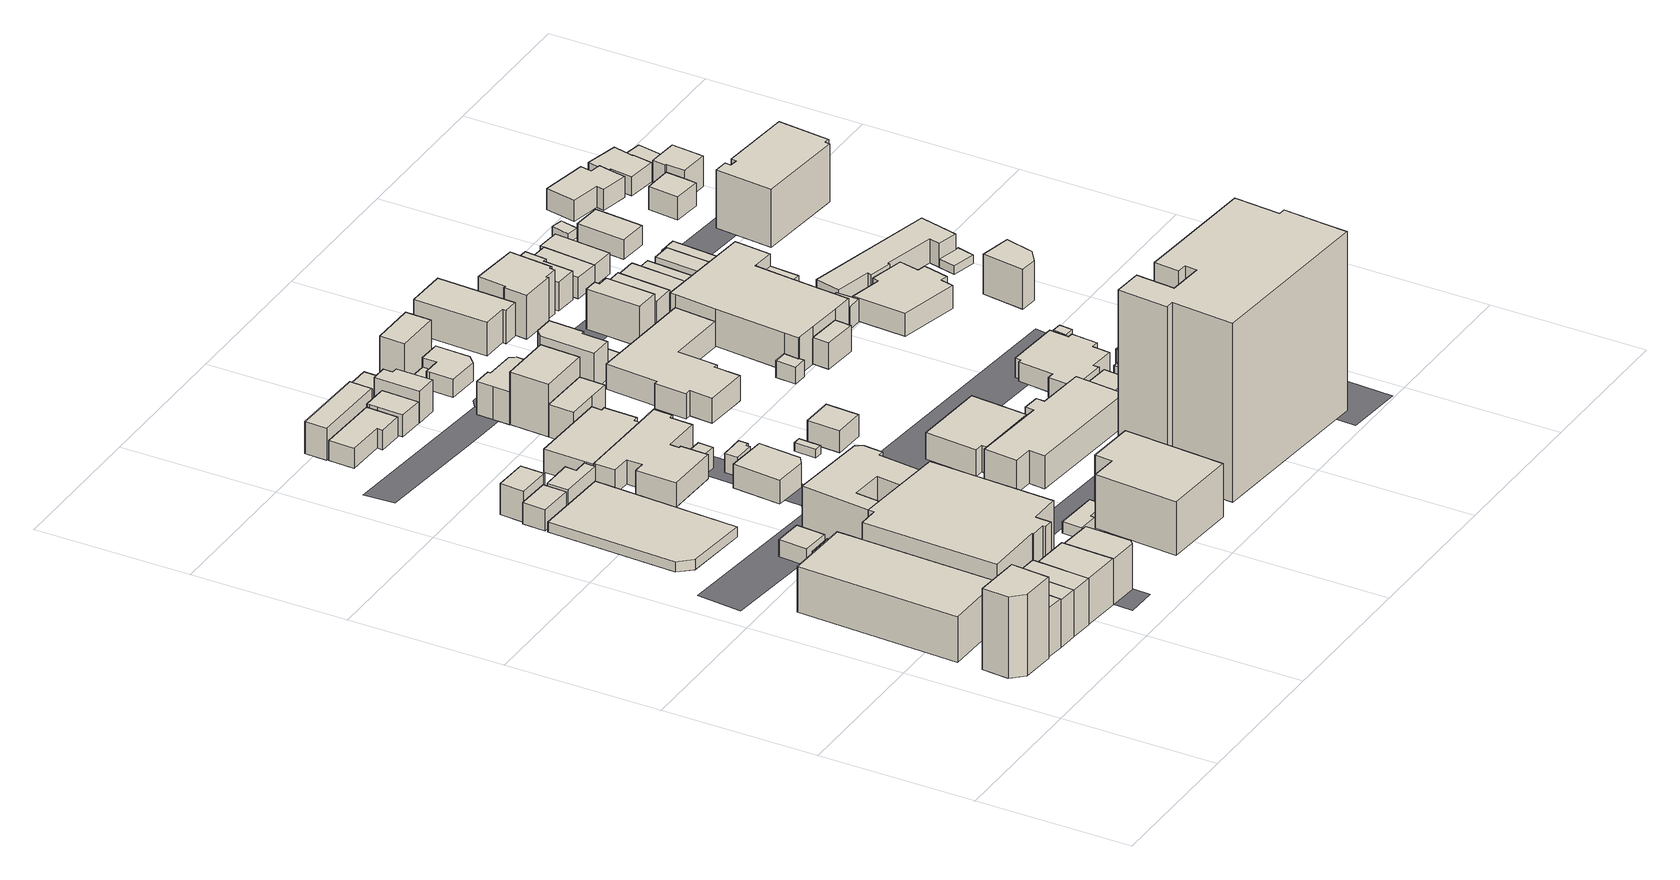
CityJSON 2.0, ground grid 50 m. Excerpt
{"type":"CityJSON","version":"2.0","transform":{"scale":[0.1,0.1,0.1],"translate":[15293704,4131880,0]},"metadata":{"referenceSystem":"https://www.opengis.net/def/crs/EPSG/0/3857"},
"CityObjects":{
"building1":{"type":"Building","attributes":{"measured_height":29.7,"year_of_construction":1968,"storeys_above_ground":5,"usage":"商業系複合施設","districts_and_zones_type":"商業地域"},"geometry":[{"type":"Solid","lod":"1","boundaries":[[[[0,1,2,3,4]],[[0,4,5,6]],[[4,3,7,5]],[[3,2,8,7]],[[2,1,9,8]],[[1,0,6,9]],[[6,5,7,8,9]]]]}]},
"building2":{"type":"Building","attributes":{"measured_height":22.3,"year_of_construction":1968,"storeys_above_ground":5,"usage":"商業系複合施設","districts_and_zones_type":"商業地域"},"geometry":[{"type":"Solid","lod":"1","boundaries":[[[[10,11,12,13,14,15,16,17,18]],[[10,18,19,20]],[[18,17,21,19]],[[17,16,22,21]],[[16,15,23,22]],[[15,14,24,23]],[[14,13,25,24]],[[13,12,26,25]],[[12,11,27,26]],[[11,10,20,27]],[[20,19,21,22,23,24,25,26,27]]]]}]},
"building3":{"type":"Building","attributes":{"measured_height":17.1},"geometry":[{"type":"Solid","lod":"1","boundaries":[[[[28,29,30,31,32,33]],[[28,33,34,35]],[[33,32,36,34]],[[32,31,37,36]],[[31,30,38,37]],[[30,29,39,38]],[[29,28,35,39]],[[35,34,36,37,38,39]]]]}]},
"building4":{"type":"Building","attributes":{"measured_height":17.7,"year_of_construction":1968,"storeys_above_ground":6,"usage":"商業系複合施設","districts_and_zones_type":"商業地域"},"geometry":[{"type":"Solid","lod":"1","boundaries":[[[[40,41,13,12,11,10,42]],[[40,42,43,44]],[[42,10,45,43]],[[10,11,46,45]],[[11,12,47,46]],[[12,13,48,47]],[[13,41,49,48]],[[41,40,44,49]],[[44,43,45,46,47,48,49]]]]}]},
"building5":{"type":"Building","attributes":{"measured_height":18,"year_of_construction":1968,"storeys_above_ground":5,"usage":"商業系複合施設","districts_and_zones_type":"商業地域"},"geometry":[{"type":"Solid","lod":"1","boundaries":[[[[50,51,52,41,40]],[[50,40,53,54]],[[40,41,55,53]],[[41,52,56,55]],[[52,51,57,56]],[[51,50,54,57]],[[54,53,55,56,57]]]]}]},
"building6":{"type":"Building","attributes":{"measured_height":20.2,"year_of_construction":1968,"storeys_above_ground":5,"usage":"商業系複合施設","districts_and_zones_type":"商業地域"},"geometry":[{"type":"Solid","lod":"1","boundaries":[[[[58,59,60,61,62,63]],[[58,63,64,65]],[[63,62,66,64]],[[62,61,67,66]],[[61,60,68,67]],[[60,59,69,68]],[[59,58,65,69]],[[65,64,66,67,68,69]]]]}]},
"building7":{"type":"Building","attributes":{"measured_height":10.6},"geometry":[{"type":"Solid","lod":"1","boundaries":[[[[70,71,72,73,74,75,76]],[[70,76,77,78]],[[76,75,79,77]],[[75,74,80,79]],[[74,73,81,80]],[[73,72,82,81]],[[72,71,83,82]],[[71,70,78,83]],[[78,77,79,80,81,82,83]]]]}]},
"building8":{"type":"Building","attributes":{"measured_height":24,"year_of_construction":1987,"storeys_above_ground":8,"usage":"運輸倉庫施設","districts_and_zones_type":"商業地域"},"geometry":[{"type":"Solid","lod":"1","boundaries":[[[[84,85,86,87,88,89,90,91,92,93,94,95]],[[84,95,96,97]],[[95,94,98,96]],[[94,93,99,98]],[[93,92,100,99]],[[92,91,101,100]],[[91,90,102,101]],[[90,89,103,102]],[[89,88,104,103]],[[88,87,105,104]],[[87,86,106,105]],[[86,85,107,106]],[[85,84,97,107]],[[97,96,98,99,100,101,102,103,104,105,106,107]]]]}]},
"building9":{"type":"Building","attributes":{"measured_height":6.5},"geometry":[{"type":"Solid","lod":"1","boundaries":[[[[108,109,110,111]],[[108,111,112,113]],[[111,110,114,112]],[[110,109,115,114]],[[109,108,113,115]],[[113,112,114,115]]]]}]},
"building10":{"type":"Building","attributes":{"measured_height":16.5},"geometry":[{"type":"Solid","lod":"1","boundaries":[[[[116,117,118,61,60]],[[116,60,119,120]],[[60,61,121,119]],[[61,118,122,121]],[[118,117,123,122]],[[117,116,120,123]],[[120,119,121,122,123]]]]}]},
"building11":{"type":"Building","attributes":{"measured_height":3.7,"storeys_above_ground":1,"usage":"運輸倉庫施設","districts_and_zones_type":"商業地域"},"geometry":[{"type":"Solid","lod":"1","boundaries":[[[[124,125,126,127,128]],[[124,128,129,130]],[[128,127,131,129]],[[127,126,132,131]],[[126,125,133,132]],[[125,124,130,133]],[[130,129,131,132,133]]]]}]},
"building12":{"type":"Building","attributes":{"measured_height":10},"geometry":[{"type":"Solid","lod":"1","boundaries":[[[[134,135,136,137,138]],[[134,138,139,140]],[[138,137,141,139]],[[137,136,142,141]],[[136,135,143,142]],[[135,134,140,143]],[[140,139,141,142,143]]]]}]},
"building13":{"type":"Building","attributes":{"measured_height":12.9,"year_of_construction":1976,"storeys_above_ground":3,"usage":"住宅","districts_and_zones_type":"商業地域"},"geometry":[{"type":"Solid","lod":"1","boundaries":[[[[144,145,146,147,148]],[[144,148,149,150]],[[148,147,151,149]],[[147,146,152,151]],[[146,145,153,152]],[[145,144,150,153]],[[150,149,151,152,153]]]]}]},
"building14":{"type":"Building","attributes":{"measured_height":21.9},"geometry":[{"type":"Solid","lod":"1","boundaries":[[[[154,155,156,157,158,159,160,161,162,163,164]],[[154,164,165,166]],[[164,163,167,165]],[[163,162,168,167]],[[162,161,169,168]],[[161,160,170,169]],[[160,159,171,170]],[[159,158,172,171]],[[158,157,173,172]],[[157,156,174,173]],[[156,155,175,174]],[[155,154,166,175]],[[166,165,167,168,169,170,171,172,173,174,175]]]]}]},
"building15":{"type":"Building","attributes":{"measured_height":7.2},"geometry":[{"type":"Solid","lod":"1","boundaries":[[[[176,177,178,179,180,181,182,183]],[[176,183,184,185]],[[183,182,186,184]],[[182,181,187,186]],[[181,180,188,187]],[[180,179,189,188]],[[179,178,190,189]],[[178,177,191,190]],[[177,176,185,191]],[[185,184,186,187,188,189,190,191]]]]}]},
"building16":{"type":"Building","attributes":{"measured_height":10.7},"geometry":[{"type":"Solid","lod":"1","boundaries":[[[[192,193,194,195,196,197]],[[192,197,198,199]],[[197,196,200,198]],[[196,195,201,200]],[[195,194,202,201]],[[194,193,203,202]],[[193,192,199,203]],[[199,198,200,201,202,203]]]]}]},
"building17":{"type":"Building","attributes":{"measured_height":15.2},"geometry":[{"type":"Solid","lod":"1","boundaries":[[[[204,205,206,207,208,209]],[[204,209,210,211]],[[209,208,212,210]],[[208,207,213,212]],[[207,206,214,213]],[[206,205,215,214]],[[205,204,211,215]],[[211,210,212,213,214,215]]]]}]},
"building18":{"type":"Building","attributes":{"measured_height":11.1,"year_of_construction":1964,"storeys_above_ground":1,"usage":"商業施設","districts_and_zones_type":"商業地域"},"geometry":[{"type":"Solid","lod":"1","boundaries":[[[[216,217,218,219,220]],[[216,220,221,222]],[[220,219,223,221]],[[219,218,224,223]],[[218,217,225,224]],[[217,216,222,225]],[[222,221,223,224,225]]]]}]},
"building19":{"type":"Building","attributes":{"measured_height":10.8,"year_of_construction":1980,"storeys_above_ground":3,"usage":"商業施設","districts_and_zones_type":"商業地域"},"geometry":[{"type":"Solid","lod":"1","boundaries":[[[[226,227,228,229]],[[226,229,230,231]],[[229,228,232,230]],[[228,227,233,232]],[[227,226,231,233]],[[231,230,232,233]]]]}]},
"building20":{"type":"Building","attributes":{"measured_height":12},"geometry":[{"type":"Solid","lod":"1","boundaries":[[[[234,235,236,237,238,239,240,241,242,243,244,245,246,247,248,249]],[[234,249,250,251]],[[249,248,252,250]],[[248,247,253,252]],[[247,246,254,253]],[[246,245,255,254]],[[245,244,256,255]],[[244,243,257,256]],[[243,242,258,257]],[[242,241,259,258]],[[241,240,260,259]],[[240,239,261,260]],[[239,238,262,261]],[[238,237,263,262]],[[237,236,264,263]],[[236,235,265,264]],[[235,234,251,265]],[[251,250,252,253,254,255,256,257,258,259,260,261,262,263,264,265]]]]}]},
"building21":{"type":"Building","attributes":{"measured_height":7.2,"storeys_above_ground":1,"usage":"住宅","districts_and_zones_type":"商業地域"},"geometry":[{"type":"Solid","lod":"1","boundaries":[[[[266,267,268,269]],[[266,269,270,271]],[[269,268,272,270]],[[268,267,273,272]],[[267,266,271,273]],[[271,270,272,273]]]]}]},
"building22":{"type":"Building","attributes":{"measured_height":11.3,"storeys_above_ground":2,"usage":"文教厚生施設","districts_and_zones_type":"商業地域"},"geometry":[{"type":"Solid","lod":"1","boundaries":[[[[274,275,276,277,278,279,234,249,280,281,282]],[[274,282,283,284]],[[282,281,285,283]],[[281,280,286,285]],[[280,249,287,286]],[[249,234,288,287]],[[234,279,289,288]],[[279,278,290,289]],[[278,277,291,290]],[[277,276,292,291]],[[276,275,293,292]],[[275,274,284,293]],[[284,283,285,286,287,288,289,290,291,292,293]]]]}]},
"building23":{"type":"Building","attributes":{"measured_height":24.5,"year_of_construction":1972,"storeys_above_ground":6,"usage":"商業施設","districts_and_zones_type":"商業地域"},"geometry":[{"type":"Solid","lod":"1","boundaries":[[[[294,295,296,297,298,299]],[[294,299,300,301]],[[299,298,302,300]],[[298,297,303,302]],[[297,296,304,303]],[[296,295,305,304]],[[295,294,301,305]],[[301,300,302,303,304,305]]]]}]},
"building24":{"type":"Building","attributes":{"measured_height":6.9,"storeys_above_ground":1,"usage":"住宅","districts_and_zones_type":"商業地域"},"geometry":[{"type":"Solid","lod":"1","boundaries":[[[[306,307,308,309,310,311]],[[306,311,312,313]],[[311,310,314,312]],[[310,309,315,314]],[[309,308,316,315]],[[308,307,317,316]],[[307,306,313,317]],[[313,312,314,315,316,317]]]]}]},
"building25":{"type":"Building","attributes":{"measured_height":8.2,"year_of_construction":1950,"storeys_above_ground":2,"usage":"商業施設","districts_and_zones_type":"商業地域"},"geometry":[{"type":"Solid","lod":"1","boundaries":[[[[318,319,320,321,322,323,324]],[[318,324,325,326]],[[324,323,327,325]],[[323,322,328,327]],[[322,321,329,328]],[[321,320,330,329]],[[320,319,331,330]],[[319,318,326,331]],[[326,325,327,328,329,330,331]]]]}]},
"building26":{"type":"Building","attributes":{"measured_height":10.6,"year_of_construction":1969,"storeys_above_ground":3,"usage":"住宅","districts_and_zones_type":"商業地域"},"geometry":[{"type":"Solid","lod":"1","boundaries":[[[[332,333,334,335,336,337]],[[332,337,338,339]],[[337,336,340,338]],[[336,335,341,340]],[[335,334,342,341]],[[334,333,343,342]],[[333,332,339,343]],[[339,338,340,341,342,343]]]]}]},
"building27":{"type":"Building","attributes":{"measured_height":14.3,"year_of_construction":1997,"storeys_above_ground":4,"usage":"住宅","districts_and_zones_type":"商業地域"},"geometry":[{"type":"Solid","lod":"1","boundaries":[[[[344,345,346,347,348]],[[344,348,349,350]],[[348,347,351,349]],[[347,346,352,351]],[[346,345,353,352]],[[345,344,350,353]],[[350,349,351,352,353]]]]}]},
"building28":{"type":"Building","attributes":{"measured_height":2.9,"storeys_above_ground":1,"usage":"文教厚生施設","districts_and_zones_type":"商業地域"},"geometry":[{"type":"Solid","lod":"1","boundaries":[[[[354,355,356,357]],[[354,357,358,359]],[[357,356,360,358]],[[356,355,361,360]],[[355,354,359,361]],[[359,358,360,361]]]]}]},
"building29":{"type":"Building","attributes":{"measured_height":9.7,"year_of_construction":1960,"storeys_above_ground":1,"usage":"住宅","districts_and_zones_type":"商業地域"},"geometry":[{"type":"Solid","lod":"1","boundaries":[[[[362,363,364,365,366]],[[362,366,367,368]],[[366,365,369,367]],[[365,364,370,369]],[[364,363,371,370]],[[363,362,368,371]],[[368,367,369,370,371]]]]}]},
"building30":{"type":"Building","attributes":{"measured_height":17.5,"year_of_construction":1970,"storeys_above_ground":5,"usage":"商業施設","districts_and_zones_type":"商業地域"},"geometry":[{"type":"Solid","lod":"1","boundaries":[[[[372,373,374,375]],[[372,375,376,377]],[[375,374,378,376]],[[374,373,379,378]],[[373,372,377,379]],[[377,376,378,379]]]]}]},
"building31":{"type":"Building","attributes":{"measured_height":14.1,"year_of_construction":1977,"storeys_above_ground":4,"usage":"文教厚生施設","districts_and_zones_type":"商業地域"},"geometry":[{"type":"Solid","lod":"1","boundaries":[[[[380,381,382,383,384,385,386,387]],[[380,387,388,389]],[[387,386,390,388]],[[386,385,391,390]],[[385,384,392,391]],[[384,383,393,392]],[[383,382,394,393]],[[382,381,395,394]],[[381,380,389,395]],[[389,388,390,391,392,393,394,395]]]]}]},
"building32":{"type":"Building","attributes":{"measured_height":9.4,"storeys_above_ground":1,"usage":"文教厚生施設","districts_and_zones_type":"商業地域"},"geometry":[{"type":"Solid","lod":"1","boundaries":[[[[396,397,398,399]],[[396,399,400,401]],[[399,398,402,400]],[[398,397,403,402]],[[397,396,401,403]],[[401,400,402,403]]]]}]},
"building33":{"type":"Building","attributes":{"measured_height":10,"storeys_above_ground":2,"usage":"文教厚生施設","districts_and_zones_type":"商業地域"},"geometry":[{"type":"Solid","lod":"1","boundaries":[[[[404,405,406,407,408,409]],[[404,409,410,411]],[[409,408,412,410]],[[408,407,413,412]],[[407,406,414,413]],[[406,405,415,414]],[[405,404,411,415]],[[411,410,412,413,414,415]]]]}]},
"building34":{"type":"Building","attributes":{"measured_height":3.6,"storeys_above_ground":1,"usage":"商業施設","districts_and_zones_type":"商業地域"},"geometry":[{"type":"Solid","lod":"1","boundaries":[[[[416,417,418,419,420,421]],[[416,421,422,423]],[[421,420,424,422]],[[420,419,425,424]],[[419,418,426,425]],[[418,417,427,426]],[[417,416,423,427]],[[423,422,424,425,426,427]]]]}]},
"building35":{"type":"Building","attributes":{"measured_height":12.4},"geometry":[{"type":"Solid","lod":"1","boundaries":[[[[428,429,430,431,432,433,434,435,436,437]],[[428,437,438,439]],[[437,436,440,438]],[[436,435,441,440]],[[435,434,442,441]],[[434,433,443,442]],[[433,432,444,443]],[[432,431,445,444]],[[431,430,446,445]],[[430,429,447,446]],[[429,428,439,447]],[[439,438,440,441,442,443,444,445,446,447]]]]}]},
"building36":{"type":"Building","attributes":{"measured_height":8.7},"geometry":[{"type":"Solid","lod":"1","boundaries":[[[[448,449,450,451,452,453,454,455,456]],[[448,456,457,458]],[[456,455,459,457]],[[455,454,460,459]],[[454,453,461,460]],[[453,452,462,461]],[[452,451,463,462]],[[451,450,464,463]],[[450,449,465,464]],[[449,448,458,465]],[[458,457,459,460,461,462,463,464,465]]]]}]},
"building37":{"type":"Building","attributes":{"measured_height":16.7,"year_of_construction":1982,"storeys_above_ground":5,"usage":"商業系複合施設","districts_and_zones_type":"商業地域"},"geometry":[{"type":"Solid","lod":"1","boundaries":[[[[466,467,468,469]],[[466,469,470,471]],[[469,468,472,470]],[[468,467,473,472]],[[467,466,471,473]],[[471,470,472,473]]]]}]},
"building38":{"type":"Building","attributes":{"measured_height":12.5},"geometry":[{"type":"Solid","lod":"1","boundaries":[[[[474,475,476,477,478,479,480]],[[474,480,481,482]],[[480,479,483,481]],[[479,478,484,483]],[[478,477,485,484]],[[477,476,486,485]],[[476,475,487,486]],[[475,474,482,487]],[[482,481,483,484,485,486,487]]]]}]},
"building39":{"type":"Building","attributes":{"measured_height":8.7,"storeys_above_ground":2,"usage":"文教厚生施設","districts_and_zones_type":"商業地域"},"geometry":[{"type":"Solid","lod":"1","boundaries":[[[[488,489,490,491,492,493,494,495,496,497,498,499]],[[488,499,500,501]],[[499,498,502,500]],[[498,497,503,502]],[[497,496,504,503]],[[496,495,505,504]],[[495,494,506,505]],[[494,493,507,506]],[[493,492,508,507]],[[492,491,509,508]],[[491,490,510,509]],[[490,489,511,510]],[[489,488,501,511]],[[501,500,502,503,504,505,506,507,508,509,510,511]]]]}]},
"building40":{"type":"Building","attributes":{"measured_height":64.1,"year_of_construction":2005,"storeys_above_ground":18,"usage":"店舗等併用共同住宅","districts_and_zones_type":"商業地域"},"geometry":[{"type":"Solid","lod":"1","boundaries":[[[[512,513,514,515,516,517,518,519,520,521,522,523,524,525,526]],[[512,526,527,528]],[[526,525,529,527]],[[525,524,530,529]],[[524,523,531,530]],[[523,522,532,531]],[[522,521,533,532]],[[521,520,534,533]],[[520,519,535,534]],[[519,518,536,535]],[[518,517,537,536]],[[517,516,538,537]],[[516,515,539,538]],[[515,514,540,539]],[[514,513,541,540]],[[513,512,528,541]],[[528,527,529,530,531,532,533,534,535,536,537,538,539,540,541]]]]}]},
"building41":{"type":"Building","attributes":{"measured_height":4.2},"geometry":[{"type":"Solid","lod":"1","boundaries":[[[[542,543,544,545,546]],[[542,546,547,548]],[[546,545,549,547]],[[545,544,550,549]],[[544,543,551,550]],[[543,542,548,551]],[[548,547,549,550,551]]]]}]},
"building42":{"type":"Building","attributes":{"measured_height":6.5,"storeys_above_ground":1,"usage":"文教厚生施設","districts_and_zones_type":"商業地域"},"geometry":[{"type":"Solid","lod":"1","boundaries":[[[[552,553,554,555,556,557]],[[552,557,558,559]],[[557,556,560,558]],[[556,555,561,560]],[[555,554,562,561]],[[554,553,563,562]],[[553,552,559,563]],[[559,558,560,561,562,563]]]]}]},
"building43":{"type":"Building","attributes":{"measured_height":13.9,"year_of_construction":1993,"storeys_above_ground":4,"usage":"商業施設","districts_and_zones_type":"商業地域"},"geometry":[{"type":"Solid","lod":"1","boundaries":[[[[564,565,566,567,568,569]],[[564,569,570,571]],[[569,568,572,570]],[[568,567,573,572]],[[567,566,574,573]],[[566,565,575,574]],[[565,564,571,575]],[[571,570,572,573,574,575]]]]}]},
"building44":{"type":"Building","attributes":{"measured_height":5.8,"storeys_above_ground":1,"usage":"文教厚生施設","districts_and_zones_type":"商業地域"},"geometry":[{"type":"Solid","lod":"1","boundaries":[[[[576,577,578,579]],[[576,579,580,581]],[[579,578,582,580]],[[578,577,583,582]],[[577,576,581,583]],[[581,580,582,583]]]]}]},
"building45":{"type":"Building","attributes":{"measured_height":9,"storeys_above_ground":1,"usage":"文教厚生施設","districts_and_zones_type":"商業地域"},"geometry":[{"type":"Solid","lod":"1","boundaries":[[[[584,585,586,587]],[[584,587,588,589]],[[587,586,590,588]],[[586,585,591,590]],[[585,584,589,591]],[[589,588,590,591]]]]}]},
"building46":{"type":"Building","attributes":{"measured_height":13.8,"year_of_construction":1997,"storeys_above_ground":4,"usage":"店舗等併用共同住宅","districts_and_zones_type":"商業地域"},"geometry":[{"type":"Solid","lod":"1","boundaries":[[[[592,593,594,595,596,597]],[[592,597,598,599]],[[597,596,600,598]],[[596,595,601,600]],[[595,594,602,601]],[[594,593,603,602]],[[593,592,599,603]],[[599,598,600,601,602,603]]]]}]},
"building47":{"type":"Building","attributes":{"measured_height":6.8,"storeys_above_ground":2,"usage":"住宅","districts_and_zones_type":"商業地域"},"geometry":[{"type":"Solid","lod":"1","boundaries":[[[[604,605,606,607]],[[604,607,608,609]],[[607,606,610,608]],[[606,605,611,610]],[[605,604,609,611]],[[609,608,610,611]]]]}]},
"building48":{"type":"Building","attributes":{"measured_height":18.1,"year_of_construction":1996,"storeys_above_ground":4,"usage":"商業施設","districts_and_zones_type":"商業地域"},"geometry":[{"type":"Solid","lod":"1","boundaries":[[[[612,613,614,615,616,617,618,619,620,621]],[[612,621,622,623]],[[621,620,624,622]],[[620,619,625,624]],[[619,618,626,625]],[[618,617,627,626]],[[617,616,628,627]],[[616,615,629,628]],[[615,614,630,629]],[[614,613,631,630]],[[613,612,623,631]],[[623,622,624,625,626,627,628,629,630,631]]]]}]},
"building49":{"type":"Building","attributes":{"measured_height":10.2,"storeys_above_ground":1,"usage":"文教厚生施設","districts_and_zones_type":"商業地域"},"geometry":[{"type":"Solid","lod":"1","boundaries":[[[[632,633,634,635,636,637,638,639,640,641,642,643,644,645]],[[632,645,646,647]],[[645,644,648,646]],[[644,643,649,648]],[[643,642,650,649]],[[642,641,651,650]],[[641,640,652,651]],[[640,639,653,652]],[[639,638,654,653]],[[638,637,655,654]],[[637,636,656,655]],[[636,635,657,656]],[[635,634,658,657]],[[634,633,659,658]],[[633,632,647,659]],[[647,646,648,649,650,651,652,653,654,655,656,657,658,659]]]]}]},
"building50":{"type":"Building","attributes":{"measured_height":12.9,"year_of_construction":2006,"storeys_above_ground":4,"usage":"住宅","districts_and_zones_type":"商業地域"},"geometry":[{"type":"Solid","lod":"1","boundaries":[[[[660,661,662,663]],[[660,663,664,665]],[[663,662,666,664]],[[662,661,667,666]],[[661,660,665,667]],[[665,664,666,667]]]]}]},
"building51":{"type":"Building","attributes":{"measured_height":16.7,"storeys_above_ground":3,"usage":"文教厚生施設","districts_and_zones_type":"商業地域"},"geometry":[{"type":"Solid","lod":"1","boundaries":[[[[668,669,670,671,672,673,674,675,676,677,678,554,553,552,679,680,681]],[[668,681,682,683]],[[681,680,684,682]],[[680,679,685,684]],[[679,552,686,685]],[[552,553,687,686]],[[553,554,688,687]],[[554,678,689,688]],[[678,677,690,689]],[[677,676,691,690]],[[676,675,692,691]],[[675,674,693,692]],[[674,673,694,693]],[[673,672,695,694]],[[672,671,696,695]],[[671,670,697,696]],[[670,669,698,697]],[[669,668,683,698]],[[683,682,684,685,686,687,688,689,690,691,692,693,694,695,696,697,698]]]]}]},
"building52":{"type":"Building","attributes":{"measured_height":12.1,"year_of_construction":1969,"storeys_above_ground":4,"usage":"店舗等併用住宅","districts_and_zones_type":"商業地域"},"geometry":[{"type":"Solid","lod":"1","boundaries":[[[[699,700,701,702,703,661,660]],[[699,660,704,705]],[[660,661,706,704]],[[661,703,707,706]],[[703,702,708,707]],[[702,701,709,708]],[[701,700,710,709]],[[700,699,705,710]],[[705,704,706,707,708,709,710]]]]}]},
"building53":{"type":"Building","attributes":{"measured_height":10.2,"year_of_construction":1994,"storeys_above_ground":3,"usage":"住宅","districts_and_zones_type":"商業地域"},"geometry":[{"type":"Solid","lod":"1","boundaries":[[[[711,712,713,714,715,716]],[[711,716,717,718]],[[716,715,719,717]],[[715,714,720,719]],[[714,713,721,720]],[[713,712,722,721]],[[712,711,718,722]],[[718,717,719,720,721,722]]]]}]},
"building54":{"type":"Building","attributes":{"measured_height":9.2,"storeys_above_ground":2,"usage":"住宅","districts_and_zones_type":"商業地域"},"geometry":[{"type":"Solid","lod":"1","boundaries":[[[[723,724,725,726]],[[723,726,727,728]],[[726,725,729,727]],[[725,724,730,729]],[[724,723,728,730]],[[728,727,729,730]]]]}]},
"building55":{"type":"Building","attributes":{"measured_height":3.3,"storeys_above_ground":1,"usage":"住宅","districts_and_zones_type":"商業地域"},"geometry":[{"type":"Solid","lod":"1","boundaries":[[[[731,732,733,734]],[[731,734,735,736]],[[734,733,737,735]],[[733,732,738,737]],[[732,731,736,738]],[[736,735,737,738]]]]}]},
"building56":{"type":"Building","attributes":{"measured_height":10.2,"storeys_above_ground":1,"usage":"文教厚生施設","districts_and_zones_type":"商業地域"},"geometry":[{"type":"Solid","lod":"1","boundaries":[[[[739,740,741,742,743,744]],[[739,744,745,746]],[[744,743,747,745]],[[743,742,748,747]],[[742,741,749,748]],[[741,740,750,749]],[[740,739,746,750]],[[746,745,747,748,749,750]]]]}]},
"building57":{"type":"Building","attributes":{"measured_height":3.8},"geometry":[{"type":"Solid","lod":"1","boundaries":[[[[751,752,753,754]],[[751,754,755,756]],[[754,753,757,755]],[[753,752,758,757]],[[752,751,756,758]],[[756,755,757,758]]]]}]},
"building58":{"type":"Building","attributes":{"measured_height":9.8},"geometry":[{"type":"Solid","lod":"1","boundaries":[[[[759,760,761,702,701]],[[759,701,762,763]],[[701,702,764,762]],[[702,761,765,764]],[[761,760,766,765]],[[760,759,763,766]],[[763,762,764,765,766]]]]}]},
"building59":{"type":"Building","attributes":{"measured_height":7.4,"year_of_construction":1965,"storeys_above_ground":2,"usage":"住宅","districts_and_zones_type":"商業地域"},"geometry":[{"type":"Solid","lod":"1","boundaries":[[[[767,768,769,770]],[[767,770,771,772]],[[770,769,773,771]],[[769,768,774,773]],[[768,767,772,774]],[[772,771,773,774]]]]}]},
"building60":{"type":"Building","attributes":{"measured_height":10.8,"storeys_above_ground":1,"usage":"文教厚生施設","districts_and_zones_type":"商業地域"},"geometry":[{"type":"Solid","lod":"1","boundaries":[[[[775,776,777,778,779]],[[775,779,780,781]],[[779,778,782,780]],[[778,777,783,782]],[[777,776,784,783]],[[776,775,781,784]],[[781,780,782,783,784]]]]}]},
"building61":{"type":"Building","attributes":{"measured_height":10.1},"geometry":[{"type":"Solid","lod":"1","boundaries":[[[[785,786,761,760]],[[785,760,787,788]],[[760,761,789,787]],[[761,786,790,789]],[[786,785,788,790]],[[788,787,789,790]]]]}]},
"building62":{"type":"Building","attributes":{"measured_height":11.4,"storeys_above_ground":1,"usage":"文教厚生施設","districts_and_zones_type":"商業地域"},"geometry":[{"type":"Solid","lod":"1","boundaries":[[[[791,792,793,794,795,796,797,798,799,800]],[[791,800,801,802]],[[800,799,803,801]],[[799,798,804,803]],[[798,797,805,804]],[[797,796,806,805]],[[796,795,807,806]],[[795,794,808,807]],[[794,793,809,808]],[[793,792,810,809]],[[792,791,802,810]],[[802,801,803,804,805,806,807,808,809,810]]]]}]},
"building63":{"type":"Building","attributes":{"measured_height":9.5,"year_of_construction":1961,"storeys_above_ground":2,"usage":"商業施設","districts_and_zones_type":"商業地域"},"geometry":[{"type":"Solid","lod":"1","boundaries":[[[[811,812,768,767,813]],[[811,813,814,815]],[[813,767,772,814]],[[767,768,774,772]],[[768,812,816,774]],[[812,811,815,816]],[[815,814,772,774,816]]]]}]},
"building64":{"type":"Building","attributes":{"measured_height":8,"year_of_construction":1953,"storeys_above_ground":2,"usage":"店舗等併用住宅","districts_and_zones_type":"商業地域"},"geometry":[{"type":"Solid","lod":"1","boundaries":[[[[817,818,819,820]],[[817,820,821,822]],[[820,819,823,821]],[[819,818,824,823]],[[818,817,822,824]],[[822,821,823,824]]]]}]},
"building65":{"type":"Building","attributes":{"measured_height":11,"storeys_above_ground":3,"usage":"住宅","districts_and_zones_type":"商業地域"},"geometry":[{"type":"Solid","lod":"1","boundaries":[[[[825,826,827,828,829,830,831,832,833,834]],[[825,834,835,836]],[[834,833,837,835]],[[833,832,838,837]],[[832,831,839,838]],[[831,830,840,839]],[[830,829,841,840]],[[829,828,842,841]],[[828,827,843,842]],[[827,826,844,843]],[[826,825,836,844]],[[836,835,837,838,839,840,841,842,843,844]]]]}]},
"building66":{"type":"Building","attributes":{"measured_height":13.6},"geometry":[{"type":"Solid","lod":"1","boundaries":[[[[845,846,847,848,849]],[[845,849,850,851]],[[849,848,852,850]],[[848,847,853,852]],[[847,846,854,853]],[[846,845,851,854]],[[851,850,852,853,854]]]]}]},
"building67":{"type":"Building","attributes":{"measured_height":6.5,"year_of_construction":1997,"storeys_above_ground":2,"usage":"住宅","districts_and_zones_type":"商業地域"},"geometry":[{"type":"Solid","lod":"1","boundaries":[[[[855,856,857,858]],[[855,858,859,860]],[[858,857,861,859]],[[857,856,862,861]],[[856,855,860,862]],[[860,859,861,862]]]]}]},
"building68":{"type":"Building","attributes":{"measured_height":3.7,"storeys_above_ground":1,"usage":"住宅","districts_and_zones_type":"商業地域"},"geometry":[{"type":"Solid","lod":"1","boundaries":[[[[863,864,865,866]],[[863,866,867,868]],[[866,865,869,867]],[[865,864,870,869]],[[864,863,868,870]],[[868,867,869,870]]]]}]},
"building69":{"type":"Building","attributes":{"measured_height":3.1,"storeys_above_ground":1,"usage":"住宅","districts_and_zones_type":"商業地域"},"geometry":[{"type":"Solid","lod":"1","boundaries":[[[[826,871,872,873,827]],[[826,827,874,875]],[[827,873,876,874]],[[873,872,877,876]],[[872,871,878,877]],[[871,826,875,878]],[[875,874,876,877,878]]]]}]},
"building70":{"type":"Building","attributes":{"measured_height":7.8,"year_of_construction":2007,"storeys_above_ground":2,"usage":"住宅","districts_and_zones_type":"商業地域"},"geometry":[{"type":"Solid","lod":"1","boundaries":[[[[879,880,881,882,883,884,885,886,887]],[[879,887,888,889]],[[887,886,890,888]],[[886,885,891,890]],[[885,884,892,891]],[[884,883,893,892]],[[883,882,894,893]],[[882,881,895,894]],[[881,880,896,895]],[[880,879,889,896]],[[889,888,890,891,892,893,894,895,896]]]]}]},
"building71":{"type":"Building","attributes":{"measured_height":8.5,"year_of_construction":1959,"storeys_above_ground":2,"usage":"住宅","districts_and_zones_type":"商業地域"},"geometry":[{"type":"Solid","lod":"1","boundaries":[[[[897,898,899,900,901,902]],[[897,902,903,904]],[[902,901,905,903]],[[901,900,906,905]],[[900,899,907,906]],[[899,898,908,907]],[[898,897,904,908]],[[904,903,905,906,907,908]]]]}]},
"building72":{"type":"Building","attributes":{"measured_height":23.9,"year_of_construction":1972,"storeys_above_ground":8,"usage":"宿泊施設","districts_and_zones_type":"商業地域"},"geometry":[{"type":"Solid","lod":"1","boundaries":[[[[909,910,911,912,913,914,915,916,917,918]],[[909,918,919,920]],[[918,917,921,919]],[[917,916,922,921]],[[916,915,923,922]],[[915,914,924,923]],[[914,913,925,924]],[[913,912,926,925]],[[912,911,927,926]],[[911,910,928,927]],[[910,909,920,928]],[[920,919,921,922,923,924,925,926,927,928]]]]}]},
"building73":{"type":"Building","attributes":{"measured_height":11.1,"year_of_construction":1974,"storeys_above_ground":3,"usage":"店舗等併用住宅","districts_and_zones_type":"商業地域"},"geometry":[{"type":"Solid","lod":"1","boundaries":[[[[929,930,931,932,933,934]],[[929,934,935,936]],[[934,933,937,935]],[[933,932,938,937]],[[932,931,939,938]],[[931,930,940,939]],[[930,929,936,940]],[[936,935,937,938,939,940]]]]}]},
"building74":{"type":"Building","attributes":{"measured_height":8.2,"year_of_construction":1962,"storeys_above_ground":2,"usage":"住宅","districts_and_zones_type":"商業地域"},"geometry":[{"type":"Solid","lod":"1","boundaries":[[[[941,942,943,944,945,946,947,948,882,881,949]],[[941,949,950,951]],[[949,881,952,950]],[[881,882,953,952]],[[882,948,954,953]],[[948,947,955,954]],[[947,946,956,955]],[[946,945,957,956]],[[945,944,958,957]],[[944,943,959,958]],[[943,942,960,959]],[[942,941,951,960]],[[951,950,952,953,954,955,956,957,958,959,960]]]]}]},
"building75":{"type":"Building","attributes":{"measured_height":5.1,"storeys_above_ground":1,"usage":"運輸倉庫施設","districts_and_zones_type":"商業地域"},"geometry":[{"type":"Solid","lod":"1","boundaries":[[[[961,962,963,964,965,966,967,968,969]],[[961,969,970,971]],[[969,968,972,970]],[[968,967,973,972]],[[967,966,974,973]],[[966,965,975,974]],[[965,964,976,975]],[[964,963,977,976]],[[963,962,978,977]],[[962,961,971,978]],[[971,970,972,973,974,975,976,977,978]]]]}]},
"road1":{"type":"Road","geometry":[{"type":"MultiSurface","lod":"1","boundaries":[[[979,980,981,982,983]]]}]},
"road2":{"type":"Road","geometry":[{"type":"MultiSurface","lod":"1","boundaries":[[[984,985,986,987,988,989]]]}]},
"road3":{"type":"Road","geometry":[{"type":"MultiSurface","lod":"1","boundaries":[[[990,991,985,984,992,993]]]}]},
"road4":{"type":"Road","geometry":[{"type":"MultiSurface","lod":"1","boundaries":[[[994,995,991,990]]]}]},
"road5":{"type":"Road","geometry":[{"type":"MultiSurface","lod":"1","boundaries":[[[996,997,979,983,995,994,998,999]]]}]},
"road6":{"type":"Road","geometry":[{"type":"MultiSurface","lod":"1","boundaries":[[[1000,1001,1002,1003,1004]]]}]},
"road7":{"type":"Road","geometry":[{"type":"MultiSurface","lod":"1","boundaries":[[[1005,1006,997,996,1007,1008,1009]]]}]},
"road8":{"type":"Road","geometry":[{"type":"MultiSurface","lod":"1","boundaries":[[[1010,1011,1000,1004,1006,1005,1012,1013]]]}]},
"road9":{"type":"Road","geometry":[{"type":"MultiSurface","lod":"1","boundaries":[[[1014,993,992,1015,1016,1017,1018,1019]]]}]},
"road10":{"type":"Road","geometry":[{"type":"MultiSurface","lod":"1","boundaries":[[[1020,999,998,1021,1022,1023,1024]]]}]},
"road11":{"type":"Road","geometry":[{"type":"MultiSurface","lod":"1","boundaries":[[[1025,1026,1027,1028,1029,1030]]]}]},
"road12":{"type":"Road","geometry":[{"type":"MultiSurface","lod":"1","boundaries":[[[1031,1032,1033,1017,1016,1026,1025,1034]]]}]},
"road13":{"type":"Road","geometry":[{"type":"MultiSurface","lod":"1","boundaries":[[[1035,1013,1012,1036,1037,1038]]]}]}
},
"vertices":[
[164,245,79],[154,121,79],[43,130,79],[6,170,79],[12,256,79],[12,256,346],[164,245,346],[6,170,346],[43,130,346],[154,121,346],
[230,273,80],[226,213,80],[222,213,80],[216,118,80],[157,124,80],[164,245,80],[164,246,80],[160,247,80],[162,279,80],[162,279,242],[230,273,242],[160,247,242],[164,246,242],[164,245,242],[157,124,242],[216,118,242],[222,213,242],[226,213,242],
[244,845,81],[243,799,81],[242,764,81],[228,326,81],[9,333,81],[28,854,81],[28,854,231],[244,845,231],[9,333,231],[228,326,231],[242,764,231],[243,799,231],
[296,297,80],[284,113,80],[231,304,80],[231,304,236],[296,297,236],[230,273,236],[226,213,236],[222,213,236],[216,118,236],[284,113,236],
[371,291,80],[370,274,80],[361,107,80],[296,297,234],[371,291,234],[284,113,234],[361,107,234],[370,274,234],
[374,274,81],[492,265,81],[492,259,81],[486,98,81],[361,107,81],[370,274,81],[370,274,233],[374,274,233],[361,107,233],[486,98,233],[492,259,233],[492,265,233],
[329,923,86],[326,867,86],[331,867,86],[328,795,86],[243,799,86],[244,845,86],[247,926,86],[247,926,140],[329,923,140],[244,845,140],[243,799,140],[328,795,140],[331,867,140],[326,867,140],
[617,754,83],[600,349,83],[499,352,83],[497,302,83],[468,303,83],[468,312,83],[419,314,83],[419,319,83],[228,326,83],[242,764,83],[307,762,83],[308,782,83],[308,782,287],[617,754,287],[307,762,287],[242,764,287],[228,326,287],[419,319,287],[419,314,287],[468,312,287],[468,303,287],[497,302,287],[499,352,287],[600,349,287],
[346,1030,86],[340,937,86],[248,944,86],[255,1037,86],[255,1037,142],[346,1030,142],[248,944,142],[340,937,142],
[603,249,81],[598,104,81],[584,90,81],[492,259,231],[603,249,231],[486,98,231],[584,90,231],[598,104,231],
[316,1656,84],[294,1191,84],[84,1211,84],[47,1254,84],[62,1668,84],[62,1668,117],[316,1656,117],[47,1254,117],[84,1211,117],[294,1191,117],
[72,1750,85],[176,1745,85],[174,1670,85],[61,1676,85],[65,1750,85],[65,1750,155],[72,1750,155],[61,1676,155],[174,1670,155],[176,1745,155],
[186,1823,86],[183,1745,86],[176,1745,86],[72,1750,86],[76,1828,86],[76,1828,188],[186,1823,188],[72,1750,188],[176,1745,188],[183,1745,188],
[617,994,86],[630,971,86],[625,908,86],[607,910,86],[592,767,86],[494,778,86],[503,859,86],[399,870,86],[391,790,86],[335,796,86],[359,1020,86],[359,1020,267],[617,994,267],[335,796,267],[391,790,267],[399,870,267],[503,859,267],[494,778,267],[592,767,267],[607,910,267],[625,908,267],[630,971,267],
[285,1734,87],[283,1698,87],[328,1697,87],[328,1692,87],[327,1667,87],[327,1662,87],[180,1668,87],[183,1737,87],[183,1737,158],[285,1734,158],[180,1668,158],[327,1662,158],[327,1667,158],[328,1692,158],[328,1697,158],[283,1698,158],
[305,2379,86],[301,2277,86],[219,2280,86],[220,2299,86],[95,2304,86],[98,2387,86],[98,2387,151],[305,2379,151],[95,2304,151],[220,2299,151],[219,2280,151],[301,2277,151],
[890,394,82],[886,345,82],[815,350,82],[814,336,82],[746,341,82],[750,404,82],[750,404,120],[890,394,120],[746,341,120],[814,336,120],[815,350,120],[886,345,120],
[647,1314,85],[636,1178,85],[609,1159,85],[502,1170,85],[515,1325,85],[515,1325,163],[647,1314,163],[502,1170,163],[609,1159,163],[636,1178,163],
[345,2454,86],[343,2384,86],[96,2392,86],[98,2462,86],[98,2462,191],[345,2454,191],[96,2392,191],[343,2384,191],
[587,1659,86],[660,1657,86],[657,1596,86],[643,1596,86],[640,1523,86],[517,1527,86],[516,1498,86],[524,1497,86],[522,1409,86],[346,1415,86],[350,1546,86],[386,1545,86],[388,1595,86],[325,1597,86],[327,1662,86],[327,1667,86],[327,1667,166],[587,1659,166],[327,1662,166],[325,1597,166],[388,1595,166],[386,1545,166],[350,1546,166],[346,1415,166],[522,1409,166],[524,1497,166],[516,1498,166],[517,1527,166],[640,1523,166],[643,1596,166],[657,1596,166],[660,1657,166],
[577,1470,88],[575,1422,88],[533,1424,88],[536,1472,88],[536,1472,157],[577,1470,157],[533,1424,157],[575,1422,157],
[497,1823,86],[594,1819,86],[592,1786,86],[606,1786,86],[604,1680,86],[587,1680,86],[328,1692,86],[328,1697,86],[332,1829,86],[332,1829,162],[497,1823,162],[328,1697,162],[328,1692,162],[327,1667,162],[587,1659,162],[587,1680,162],[604,1680,162],[606,1786,162],[592,1786,162],[594,1819,162],
[1064,375,82],[1041,51,82],[798,68,82],[818,337,82],[904,330,82],[908,387,82],[908,387,258],[1064,375,258],[904,330,258],[818,337,258],[798,68,258],[1041,51,258],
[649,1381,88],[648,1350,88],[637,1350,88],[637,1338,88],[570,1340,88],[571,1383,88],[571,1383,151],[649,1381,151],[570,1340,151],[637,1338,151],[637,1350,151],[648,1350,151],
[346,2380,86],[394,2378,86],[390,2259,86],[307,2265,86],[310,2347,86],[311,2374,86],[311,2381,86],[311,2381,158],[346,2380,158],[311,2374,158],[310,2347,158],[307,2265,158],[390,2259,158],[394,2378,158],
[449,2404,87],[448,2374,87],[467,2373,87],[465,2255,87],[393,2257,87],[396,2405,87],[396,2405,191],[449,2404,191],[393,2257,191],[465,2255,191],[467,2373,191],[448,2374,191],
[669,1899,87],[666,1816,87],[594,1819,87],[497,1823,87],[500,1905,87],[500,1905,195],[669,1899,195],[497,1823,195],[594,1819,195],[666,1816,195],
[789,1265,88],[785,1194,88],[760,1196,88],[764,1266,88],[764,1266,116],[789,1265,116],[760,1196,116],[785,1194,116],
[468,2476,88],[466,2405,88],[398,2407,88],[399,2444,88],[401,2478,88],[401,2478,150],[468,2476,150],[399,2444,150],[398,2407,150],[466,2405,150],
[674,2026,88],[669,1899,88],[500,1905,88],[506,2032,88],[506,2032,261],[674,2026,261],[500,1905,261],[669,1899,261],
[569,2137,87],[569,2128,87],[665,2123,87],[678,2104,87],[674,2026,87],[506,2032,87],[508,2088,87],[510,2140,87],[510,2140,195],[569,2137,195],[508,2088,195],[506,2032,195],[674,2026,195],[678,2104,195],[665,2123,195],[569,2128,195],
[926,1253,86],[921,1147,86],[820,1152,86],[825,1258,86],[825,1258,158],[926,1253,158],[820,1152,158],[921,1147,158],
[1140,907,86],[1126,723,86],[921,739,86],[922,755,86],[893,757,86],[906,925,86],[906,925,173],[1140,907,173],[893,757,173],[922,755,173],[921,739,173],[1126,723,173],
[619,2371,87],[617,2326,87],[561,2328,87],[561,2320,87],[557,2320,87],[560,2374,87],[560,2374,115],[619,2371,115],[557,2320,115],[561,2320,115],[561,2328,115],[617,2326,115],
[1187,726,84],[1185,699,84],[1343,685,84],[1328,524,84],[929,559,84],[934,611,84],[872,616,84],[881,725,84],[1129,703,84],[1131,731,84],[1131,731,192],[1187,726,192],[1129,703,192],[881,725,192],[872,616,192],[934,611,192],[929,559,192],[1328,524,192],[1343,685,192],[1185,699,192],
[692,2370,86],[688,2260,86],[662,2234,86],[558,2241,86],[561,2320,86],[561,2328,86],[617,2326,86],[619,2371,86],[619,2373,86],[619,2373,145],[692,2370,145],[619,2371,145],[617,2326,145],[561,2328,145],[561,2320,145],[558,2241,145],[662,2234,145],[688,2260,145],
[692,2466,87],[690,2383,87],[543,2387,87],[545,2469,87],[545,2469,227],[692,2466,227],[543,2387,227],[690,2383,227],
[871,2106,86],[866,1993,86],[856,1993,86],[852,1909,86],[779,1912,86],[787,2089,86],[809,2109,86],[809,2109,209],[871,2106,209],[787,2089,209],[779,1912,209],[852,1909,209],[856,1993,209],[866,1993,209],
[1158,1861,86],[1146,1727,86],[956,1741,86],[947,1613,86],[934,1614,86],[928,1529,86],[785,1539,86],[791,1614,86],[770,1615,86],[777,1719,86],[790,1718,86],[802,1887,86],[802,1887,169],[1158,1861,169],[790,1718,169],[777,1719,169],[770,1615,169],[791,1614,169],[785,1539,169],[928,1529,169],[934,1614,169],[947,1613,169],[956,1741,169],[1146,1727,169],
[1218,424,82],[1208,298,82],[1323,289,82],[1326,327,82],[1293,330,82],[1299,412,82],[1709,379,82],[1697,230,82],[1720,228,82],[1709,97,82],[1703,18,82],[1122,65,82],[1138,266,82],[1111,268,82],[1124,431,82],[1124,431,671],[1218,424,671],[1111,268,671],[1138,266,671],[1122,65,671],[1703,18,671],[1709,97,671],[1720,228,671],[1697,230,671],[1709,379,671],[1299,412,671],[1293,330,671],[1326,327,671],[1323,289,671],[1208,298,671],
[957,2099,87],[951,1999,87],[944,1889,87],[868,1893,87],[881,2104,87],[881,2104,117],[957,2099,117],[868,1893,117],[944,1889,117],[951,1999,117],
[1126,1496,88],[1121,1448,88],[1124,1448,88],[1123,1431,88],[1078,1434,88],[1082,1499,88],[1082,1499,143],[1126,1496,143],[1078,1434,143],[1123,1431,143],[1124,1448,143],[1121,1448,143],
[936,2497,87],[926,2245,87],[877,2247,87],[878,2259,87],[795,2262,87],[804,2502,87],[804,2502,197],[936,2497,197],[795,2262,197],[878,2259,197],[877,2247,197],[926,2245,197],
[1492,677,87],[1484,589,87],[1347,601,87],[1354,689,87],[1354,689,136],[1492,677,136],[1347,601,136],[1484,589,136],
[1304,1432,90],[1300,1379,90],[1188,1388,90],[1192,1442,90],[1192,1442,176],[1304,1432,176],[1188,1388,176],[1300,1379,176],
[1097,2085,87],[1096,2069,87],[1132,2067,87],[1122,1907,87],[1043,1912,87],[1054,2088,87],[1054,2088,219],[1097,2085,219],[1043,1912,219],[1122,1907,219],[1132,2067,219],[1096,2069,219],
[1556,646,86],[1548,537,86],[1492,541,86],[1501,651,86],[1501,651,151],[1556,646,151],[1492,541,151],[1548,537,151],
[1107,2360,87],[1094,2221,87],[1085,2222,87],[1083,2204,87],[1040,2208,87],[1039,2199,87],[926,2208,87],[934,2285,87],[941,2284,87],[949,2375,87],[949,2375,231],[1107,2360,231],[941,2284,231],[934,2285,231],[926,2208,231],[1039,2199,231],[1040,2208,231],[1083,2204,231],[1085,2222,231],[1094,2221,231],
[1579,898,88],[1574,835,88],[1591,834,88],[1584,749,88],[1560,751,88],[1556,695,88],[1474,702,88],[1473,683,88],[1349,693,88],[1357,781,88],[1380,779,88],[1390,894,88],[1402,893,88],[1403,912,88],[1403,912,152],[1579,898,152],[1402,893,152],[1390,894,152],[1380,779,152],[1357,781,152],[1349,693,152],[1473,683,152],[1474,702,152],[1556,695,152],[1560,751,152],[1584,749,152],[1591,834,152],[1574,835,152],
[1209,2072,87],[1197,1900,87],[1127,1904,87],[1139,2076,87],[1139,2076,193],[1209,2072,193],[1127,1904,193],[1197,1900,193],
[1486,1850,88],[1475,1732,88],[1474,1732,88],[1405,1738,88],[1400,1739,88],[1391,1642,88],[1379,1509,88],[1377,1479,88],[1372,1426,88],[1304,1432,88],[1192,1442,88],[1146,1727,88],[1158,1861,88],[1159,1879,88],[1159,1879,211],[1486,1850,211],[1158,1861,211],[1146,1727,211],[1126,1496,211],[1121,1448,211],[1124,1448,211],[1192,1442,211],[1304,1432,211],[1372,1426,211],[1377,1479,211],[1379,1509,211],[1391,1642,211],[1400,1739,211],[1405,1738,211],[1474,1732,211],[1475,1732,211],
[1211,2071,87],[1281,2067,87],[1281,2065,87],[1268,1883,87],[1196,1888,87],[1209,2072,187],[1211,2071,187],[1197,1900,187],[1196,1888,187],[1268,1883,187],[1281,2065,187],[1281,2067,187],
[1198,2361,87],[1192,2291,87],[1179,2292,87],[1171,2196,87],[1100,2202,87],[1114,2369,87],[1114,2369,182],[1198,2361,182],[1100,2202,182],[1171,2196,182],[1179,2292,182],[1192,2291,182],
[1787,661,86],[1774,493,86],[1550,512,86],[1564,679,86],[1564,679,163],[1787,661,163],[1550,512,163],[1774,493,163],
[1154,2436,90],[1143,2379,90],[1105,2386,90],[1116,2443,90],[1116,2443,114],[1154,2436,114],[1105,2386,114],[1143,2379,114],
[1450,1508,90],[1449,1436,90],[1401,1437,90],[1401,1479,90],[1377,1479,90],[1379,1509,90],[1379,1509,165],[1450,1508,165],[1377,1479,165],[1401,1479,165],[1401,1437,165],[1449,1436,165],
[1653,907,88],[1649,864,88],[1616,866,88],[1620,910,88],[1620,910,126],[1653,907,126],[1616,866,126],[1649,864,126],
[1359,2060,87],[1357,2034,87],[1346,1877,87],[1281,2065,155],[1359,2060,155],[1268,1883,155],[1346,1877,155],[1357,2034,155],
[1281,2347,86],[1266,2178,86],[1185,2185,86],[1200,2354,86],[1200,2354,156],[1281,2347,156],[1185,2185,156],[1266,2178,156],
[1405,1738,91],[1474,1732,91],[1468,1638,91],[1391,1642,91],[1400,1739,91],[1400,1739,172],[1405,1738,172],[1391,1642,172],[1468,1638,172],[1474,1732,172],
[1417,2030,87],[1406,1873,87],[1357,2034,175],[1417,2030,175],[1346,1877,175],[1406,1873,175],
[1560,1434,89],[1565,1455,89],[1678,1429,89],[1664,1364,89],[1691,1358,89],[1672,1276,89],[1648,1282,89],[1639,1240,89],[1445,1285,89],[1454,1458,89],[1454,1458,165],[1560,1434,165],[1445,1285,165],[1639,1240,165],[1648,1282,165],[1672,1276,165],[1691,1358,165],[1664,1364,165],[1678,1429,165],[1565,1455,165],
[1358,2353,86],[1342,2171,86],[1282,2360,86],[1282,2360,156],[1358,2353,156],[1342,2171,156],
[1485,2048,87],[1471,1868,87],[1412,1873,87],[1426,2052,87],[1426,2052,154],[1485,2048,154],[1412,1873,154],[1471,1868,154],
[1907,1486,89],[1878,1362,89],[1812,1378,89],[1820,1413,89],[1651,1453,89],[1649,1446,89],[1574,1464,89],[1578,1478,89],[1460,1506,89],[1479,1587,89],[1479,1587,168],[1907,1486,168],[1460,1506,168],[1578,1478,168],[1574,1464,168],[1649,1446,168],[1651,1453,168],[1820,1413,168],[1812,1378,168],[1878,1362,168],
[1848,1181,89],[1826,1090,89],[1785,1060,89],[1729,1066,89],[1747,1202,89],[1747,1202,220],[1848,1181,220],[1729,1066,220],[1785,1060,220],[1826,1090,220],
[1534,2321,87],[1520,2165,87],[1428,2174,87],[1442,2329,87],[1442,2329,151],[1534,2321,151],[1428,2174,151],[1520,2165,151],
[1479,2400,89],[1466,2342,89],[1428,2350,89],[1441,2409,89],[1441,2409,119],[1479,2400,119],[1428,2350,119],[1466,2342,119],
[1889,1360,89],[1876,1304,89],[1798,1322,89],[1812,1378,117],[1878,1362,117],[1798,1322,117],[1876,1304,117],[1889,1360,117],
[1704,2461,88],[1698,2425,88],[1734,2418,88],[1728,2390,88],[1717,2329,88],[1628,2346,88],[1633,2372,88],[1536,2390,88],[1555,2489,88],[1555,2489,157],[1704,2461,157],[1536,2390,157],[1633,2372,157],[1628,2346,157],[1717,2329,157],[1728,2390,157],[1734,2418,157],[1698,2425,157],
[1781,2234,86],[1785,2234,86],[1780,2172,86],[1776,2133,86],[1685,2142,86],[1695,2240,86],[1695,2240,162],[1781,2234,162],[1685,2142,162],[1776,2133,162],[1780,2172,162],[1785,2234,162],
[1745,2024,86],[1743,2004,86],[1769,2001,86],[1771,2019,86],[2010,1997,86],[1993,1829,86],[1976,1831,86],[1974,1816,86],[1683,1843,86],[1700,2028,86],[1700,2028,277],[1745,2024,277],[1683,1843,277],[1974,1816,277],[1976,1831,277],[1993,1829,277],[2010,1997,277],[1771,2019,277],[1769,2001,277],[1743,2004,277],
[1884,2268,87],[1874,2164,87],[1780,2172,87],[1785,2234,87],[1781,2234,87],[1785,2277,87],[1785,2277,188],[1884,2268,188],[1781,2234,188],[1785,2234,188],[1780,2172,188],[1874,2164,188],
[1848,2433,88],[1834,2368,88],[1836,2368,88],[1836,2364,88],[1826,2302,88],[1825,2302,88],[1733,2315,88],[1742,2387,88],[1742,2458,88],[1742,2458,151],[1848,2433,151],[1734,2418,151],[1728,2390,151],[1742,2387,151],[1733,2315,151],[1825,2302,151],[1826,2302,151],[1836,2364,151],[1836,2368,151],[1834,2368,151],
[1928,2399,90],[1907,2283,90],[1905,2270,90],[1822,2285,90],[1825,2302,90],[1826,2302,90],[1836,2364,90],[1857,2360,90],[1866,2410,90],[1866,2410,125],[1928,2399,125],[1857,2360,125],[1836,2364,125],[1826,2302,125],[1825,2302,125],[1822,2285,125],[1905,2270,125],[1907,2283,125],
[620,1151,0],[86,1204,0],[73,1059,0],[608,1005,0],[618,1004,0],
[716,469,0],[615,472,0],[609,313,0],[601,99,0],[698,95,0],[709,313,0],
[721,600,0],[620,607,0],[745,492,0],[749,569,0],
[737,964,0],[634,980,0],
[743,1169,0],[645,1179,0],[768,993,0],[769,1141,0],
[664,2230,0],[105,2280,0],[110,2181,0],[503,2146,0],[663,2132,0],
[779,2094,0],[682,2105,0],[749,1329,0],[755,1497,0],[771,1895,0],
[789,2248,0],[690,2250,0],[804,2117,0],[813,2216,0],
[865,560,0],[1069,468,0],[1758,411,0],[1764,484,0],[1504,506,0],[1076,542,0],
[1162,1106,0],[1256,951,0],[1369,941,0],[1762,907,0],[1780,1053,0],
[1964,362,0],[1777,381,0],[1774,311,0],[1761,22,0],[1948,7,0],[1962,310,0],
[1991,466,0],[1968,497,0],[1784,498,0],[1990,387,0],
[1543,2150,0],[2013,2007,0],[2018,2107,0],[1630,2142,0]
]}
